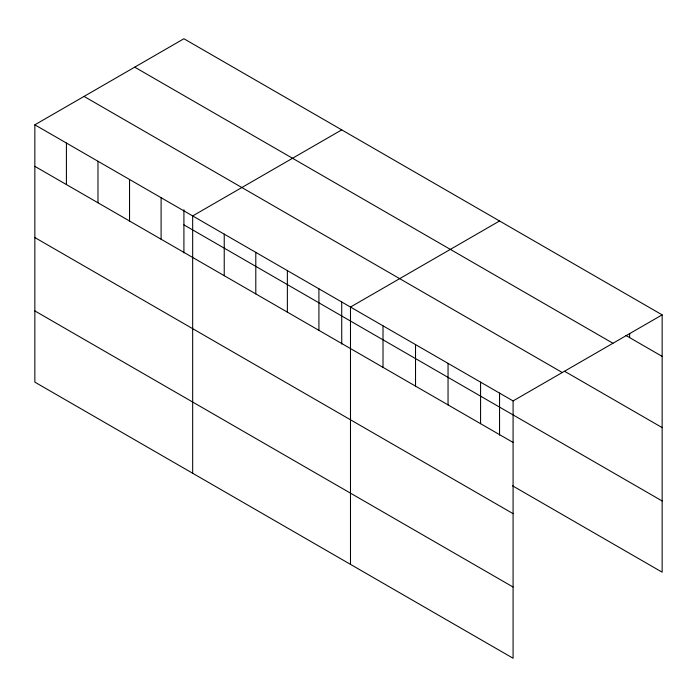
<?xml version="1.0" encoding="UTF-8"?>
<svg xmlns="http://www.w3.org/2000/svg" width="697" height="697" viewBox="0 0 697 697"><rect width="100%" height="100%" fill="white"/><g stroke="black" fill="none" stroke-linecap="round" stroke-linejoin="round"><path stroke-width="1.05" d="M34.85 124.815L513.088 400.923L513.088 658.247L34.85 382.139L34.85 124.815L183.912 38.753L662.15 314.861L662.15 572.185L512.556 485.818M341.73 129.869L192.668 215.931L192.668 473.254M499.549 220.984L350.486 307.046L350.486 564.37M513.088 400.923L662.15 314.861M625.915 335.475L662.15 356.394M134.721 67.156L612.959 343.264M564.587 371.274L662.15 427.601M84.041 96.413L562.279 372.52M183.912 224.87L662.15 500.977M34.85 166.339L513.088 442.456M34.85 237.555L513.088 513.663M34.85 310.923L513.088 587.031M629.626 333.358L629.626 337.618M499.549 393.073L499.549 435.155M480.573 382.148L480.573 423.68M448.049 363.372L448.049 404.905M415.525 344.597L415.525 386.129M383.01 325.821L383.01 367.354M341.73 301.958L341.73 344.03M318.921 288.819L318.921 330.352M287.364 270.602L287.364 312.125M255.799 252.375L255.799 293.907M224.234 234.148L224.234 275.681M183.912 209.762L183.912 252.915M161.103 197.704L161.103 239.237M129.537 179.486L129.537 221.01M97.981 161.26L97.981 202.792M66.415 143.033L66.415 184.566"/></g></svg>
